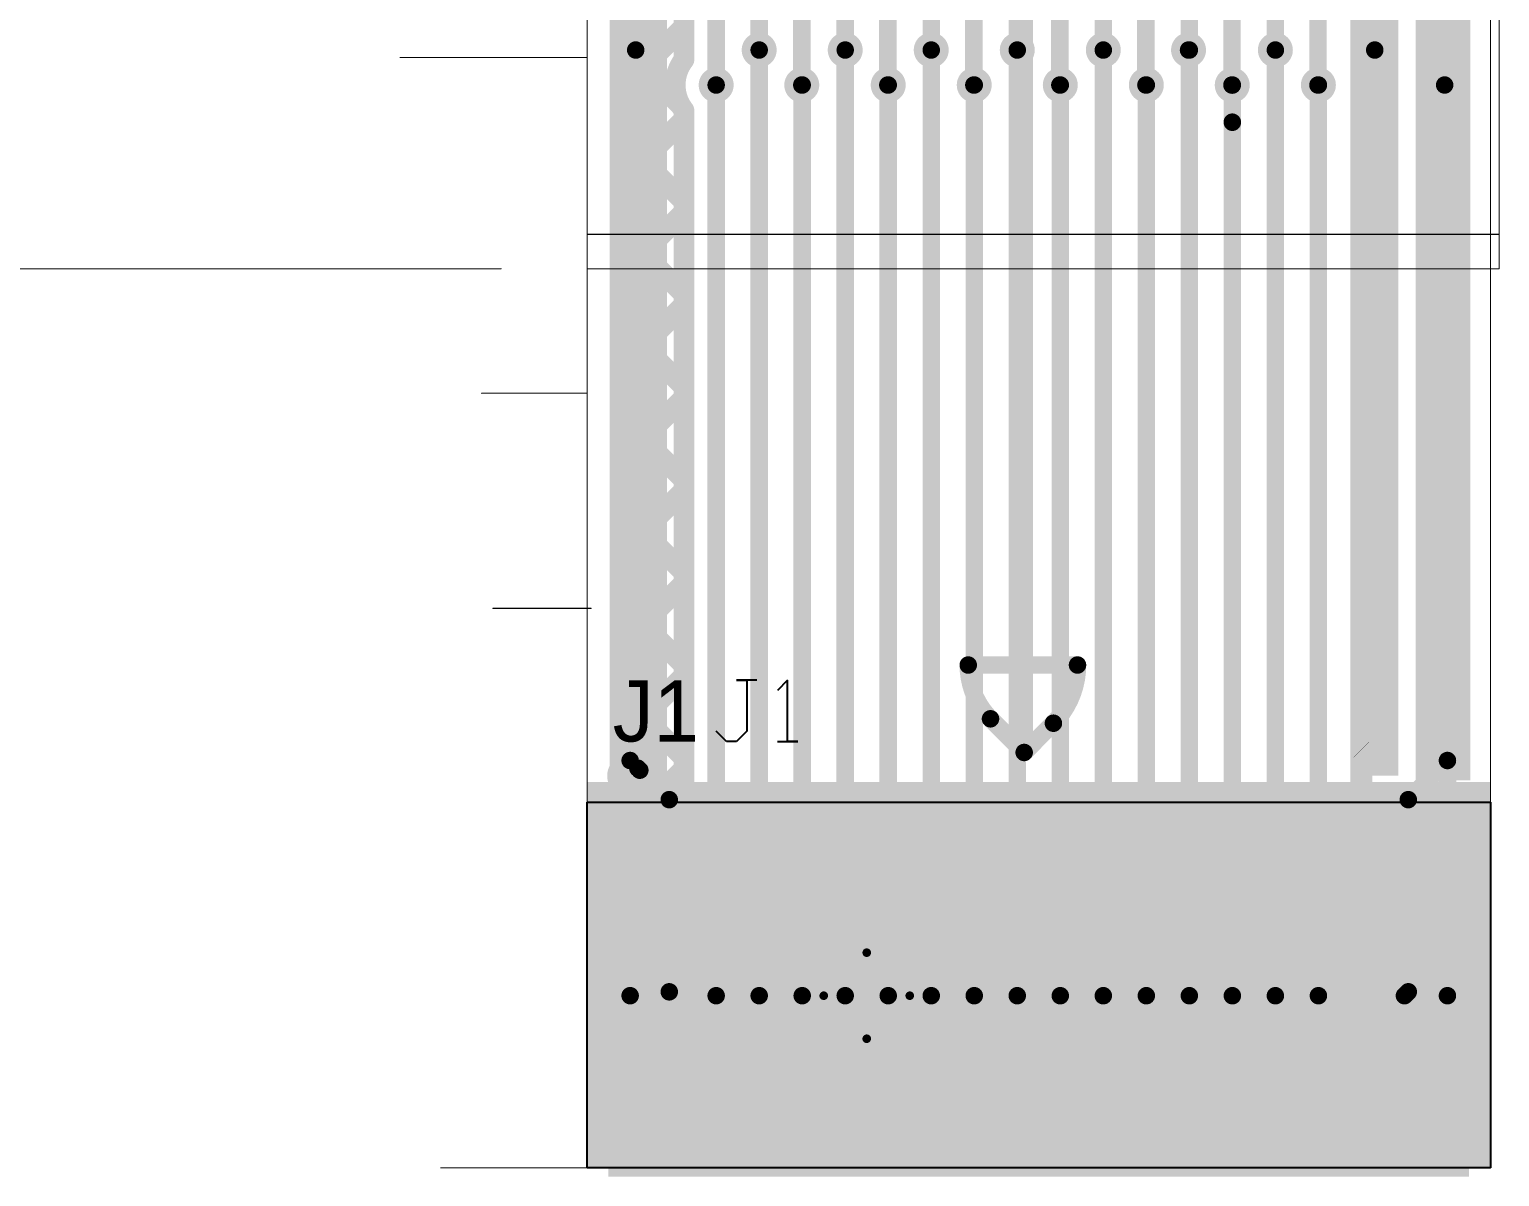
# Model space of a CAD drawing. Header units: millimetres. Extents: x 235 to 830, y 272 to 692.
# Drawn here: x 509.59 to 526.68, y 453.19 to 466.52 of the extents above; entities that cross this region are included whole.
import ezdxf

# ---------------------------------------------------------------- set-up
doc = ezdxf.new("R2010")
doc.units = ezdxf.units.MM
for name, color, linetype in [('BottomLayer', 5, 'Continuous'), ('BottomOverlay', 54, 'Continuous'), ('BottomPaste', 16, 'Continuous'), ('BottomSolder', 6, 'Continuous'), ('KeepOutLayer', 6, 'Continuous'), ('Mechanical1', 6, 'Continuous'), ('Mechanical15', 56, 'Continuous'), ('Mechanical2', 216, 'Continuous'), ('Mechanical4', 56, 'Continuous'), ('MultiLayer', 9, 'Continuous'), ('TopLayer', 1, 'Continuous'), ('TopOverlay', 2, 'Continuous'), ('TopPaste', 8, 'Continuous'), ('TopSolder', 216, 'Continuous'), ('ViaHoleLayer', 16, 'Continuous')]:
    doc.layers.add(name, color=color, linetype=linetype)

# ---------------------------------------------------------------- blocks, each defined once
blk = doc.blocks.new('FFC_PADS_MBD_10')
at = {"layer": 'BottomLayer'}
for points in [[(-4.850003, 1.99999854), (-5.150002399999999, 1.99999854), (-4.850003, -1.99999854), (-5.150002399999999, -1.99999854)], [(-4.350003999999999, 1.99999854), (-4.6500034, 1.99999854), (-4.350003999999999, -1.99999854), (-4.6500034, -1.99999854)], [(-3.84999992, 1.99999854), (-4.14999932, 1.99999854), (-3.84999992, -1.99999854), (-4.14999932, -1.99999854)], [(-3.35000092, 1.99999854), (-3.65000032, 1.99999854), (-3.35000092, -1.99999854), (-3.65000032, -1.99999854)], [(-2.85000192, 1.99999854), (-3.15000132, 1.99999854), (-2.85000192, -1.99999854), (-3.15000132, -1.99999854)], [(-2.35000292, 1.99999854), (-2.65000232, 1.99999854), (-2.35000292, -1.99999854), (-2.65000232, -1.99999854)], [(-1.85000138, 1.99999854), (-2.15000078, 1.99999854), (-1.85000138, -1.99999854), (-2.15000078, -1.99999854)], [(-1.35000238, 1.99999854), (-1.65000178, 1.99999854), (-1.35000238, -1.99999854), (-1.65000178, -1.99999854)], [(-0.85000338, 1.99999854), (-1.15000278, 1.99999854), (-0.85000338, -1.99999854), (-1.15000278, -1.99999854)], [(-0.35000438, 1.99999854), (-0.65000378, 1.99999854), (-0.35000438, -1.99999854), (-0.65000378, -1.99999854)], [(0.1499997, 1.99999854), (-0.1499997, 1.99999854), (0.1499997, -1.99999854), (-0.1499997, -1.99999854)], [(0.6499986999999999, 1.99999854), (0.3499993, 1.99999854), (0.6499986999999999, -1.99999854), (0.3499993, -1.99999854)], [(1.1499977, 1.99999854), (0.8499983, 1.99999854), (1.1499977, -1.99999854), (0.8499983, -1.99999854)], [(1.6499967, 1.99999854), (1.3499973, 1.99999854), (1.6499967, -1.99999854), (1.3499973, -1.99999854)], [(2.14999824, 1.99999854), (1.84999884, 1.99999854), (2.14999824, -1.99999854), (1.84999884, -1.99999854)], [(2.64999724, 1.99999854), (2.34999784, 1.99999854), (2.64999724, -1.99999854), (2.34999784, -1.99999854)], [(3.14999624, 1.99999854), (2.84999684, 1.99999854), (3.14999624, -1.99999854), (2.84999684, -1.99999854)], [(3.64999778, 1.99999854), (3.34999838, 1.99999854), (3.64999778, -1.99999854), (3.34999838, -1.99999854)], [(4.149996779999999, 1.99999854), (3.84999738, 1.99999854), (4.149996779999999, -1.99999854), (3.84999738, -1.99999854)], [(4.64999578, 1.99999854), (4.349996379999999, 1.99999854), (4.64999578, -1.99999854), (4.349996379999999, -1.99999854)]]:
    blk.add_solid(points, dxfattribs=at)
at = {"layer": 'BottomPaste'}
for points in [[(-4.850003, 1.99999854), (-5.150002399999999, 1.99999854), (-4.850003, -1.99999854), (-5.150002399999999, -1.99999854)], [(-4.350003999999999, 1.99999854), (-4.6500034, 1.99999854), (-4.350003999999999, -1.99999854), (-4.6500034, -1.99999854)], [(-3.84999992, 1.99999854), (-4.14999932, 1.99999854), (-3.84999992, -1.99999854), (-4.14999932, -1.99999854)], [(-3.35000092, 1.99999854), (-3.65000032, 1.99999854), (-3.35000092, -1.99999854), (-3.65000032, -1.99999854)], [(-2.85000192, 1.99999854), (-3.15000132, 1.99999854), (-2.85000192, -1.99999854), (-3.15000132, -1.99999854)], [(-2.35000292, 1.99999854), (-2.65000232, 1.99999854), (-2.35000292, -1.99999854), (-2.65000232, -1.99999854)], [(-1.85000138, 1.99999854), (-2.15000078, 1.99999854), (-1.85000138, -1.99999854), (-2.15000078, -1.99999854)], [(-1.35000238, 1.99999854), (-1.65000178, 1.99999854), (-1.35000238, -1.99999854), (-1.65000178, -1.99999854)], [(-0.85000338, 1.99999854), (-1.15000278, 1.99999854), (-0.85000338, -1.99999854), (-1.15000278, -1.99999854)], [(-0.35000438, 1.99999854), (-0.65000378, 1.99999854), (-0.35000438, -1.99999854), (-0.65000378, -1.99999854)], [(0.1499997, 1.99999854), (-0.1499997, 1.99999854), (0.1499997, -1.99999854), (-0.1499997, -1.99999854)], [(0.6499986999999999, 1.99999854), (0.3499993, 1.99999854), (0.6499986999999999, -1.99999854), (0.3499993, -1.99999854)], [(1.1499977, 1.99999854), (0.8499983, 1.99999854), (1.1499977, -1.99999854), (0.8499983, -1.99999854)], [(1.6499967, 1.99999854), (1.3499973, 1.99999854), (1.6499967, -1.99999854), (1.3499973, -1.99999854)], [(2.14999824, 1.99999854), (1.84999884, 1.99999854), (2.14999824, -1.99999854), (1.84999884, -1.99999854)], [(2.64999724, 1.99999854), (2.34999784, 1.99999854), (2.64999724, -1.99999854), (2.34999784, -1.99999854)], [(3.14999624, 1.99999854), (2.84999684, 1.99999854), (3.14999624, -1.99999854), (2.84999684, -1.99999854)], [(3.64999778, 1.99999854), (3.34999838, 1.99999854), (3.64999778, -1.99999854), (3.34999838, -1.99999854)], [(4.149996779999999, 1.99999854), (3.84999738, 1.99999854), (4.149996779999999, -1.99999854), (3.84999738, -1.99999854)], [(4.64999578, 1.99999854), (4.349996379999999, 1.99999854), (4.64999578, -1.99999854), (4.349996379999999, -1.99999854)]]:
    blk.add_solid(points, dxfattribs=at)
at = {"layer": 'BottomSolder'}
for points in [[(-4.748403, 2.10159854), (-5.251602399999999, 2.10159854), (-4.748403, -2.10159854), (-5.251602399999999, -2.10159854)], [(-4.248404, 2.10159854), (-4.7516034, 2.10159854), (-4.248404, -2.10159854), (-4.7516034, -2.10159854)], [(-3.74839992, 2.10159854), (-4.25159932, 2.10159854), (-3.74839992, -2.10159854), (-4.25159932, -2.10159854)], [(-3.24840092, 2.10159854), (-3.75160032, 2.10159854), (-3.24840092, -2.10159854), (-3.75160032, -2.10159854)], [(-2.74840192, 2.10159854), (-3.25160132, 2.10159854), (-2.74840192, -2.10159854), (-3.25160132, -2.10159854)], [(-2.24840292, 2.10159854), (-2.75160232, 2.10159854), (-2.24840292, -2.10159854), (-2.75160232, -2.10159854)], [(-1.74840138, 2.10159854), (-2.25160078, 2.10159854), (-1.74840138, -2.10159854), (-2.25160078, -2.10159854)], [(-1.24840238, 2.10159854), (-1.75160178, 2.10159854), (-1.24840238, -2.10159854), (-1.75160178, -2.10159854)], [(-0.74840338, 2.10159854), (-1.25160278, 2.10159854), (-0.74840338, -2.10159854), (-1.25160278, -2.10159854)], [(-0.24840438, 2.10159854), (-0.7516037799999999, 2.10159854), (-0.24840438, -2.10159854), (-0.7516037799999999, -2.10159854)], [(0.2515997, 2.10159854), (-0.2515997, 2.10159854), (0.2515997, -2.10159854), (-0.2515997, -2.10159854)], [(0.7515987, 2.10159854), (0.2483993, 2.10159854), (0.7515987, -2.10159854), (0.2483993, -2.10159854)], [(1.2515977, 2.10159854), (0.7483983, 2.10159854), (1.2515977, -2.10159854), (0.7483983, -2.10159854)], [(1.7515967, 2.10159854), (1.2483973, 2.10159854), (1.7515967, -2.10159854), (1.2483973, -2.10159854)], [(2.25159824, 2.10159854), (1.74839884, 2.10159854), (2.25159824, -2.10159854), (1.74839884, -2.10159854)], [(2.75159724, 2.10159854), (2.24839784, 2.10159854), (2.75159724, -2.10159854), (2.24839784, -2.10159854)], [(3.25159624, 2.10159854), (2.74839684, 2.10159854), (3.25159624, -2.10159854), (2.74839684, -2.10159854)], [(3.75159778, 2.10159854), (3.24839838, 2.10159854), (3.75159778, -2.10159854), (3.24839838, -2.10159854)], [(4.25159678, 2.10159854), (3.74839738, 2.10159854), (4.25159678, -2.10159854), (3.74839738, -2.10159854)], [(4.75159578, 2.10159854), (4.24839638, 2.10159854), (4.75159578, -2.10159854), (4.24839638, -2.10159854)]]:
    blk.add_solid(points, dxfattribs=at)
at = {"layer": 'Mechanical15', "const_width": 0.0999998}
for points in [[(1.74999904, 0.499999), (1.74999904, -0.499999)], [(2.24999804, 0), (1.25000004, 0)]]:
    blk.add_lwpolyline(points, dxfattribs=at)
at = {"layer": 'Mechanical15', "const_width": 0.0499999}
for points in [[(1.72500036, 0.499999, 1), (1.77499772, 0.499999, 1)], [(1.22500136, 0, 1), (1.27499872, 0, 1)], [(2.22499936, 0, 1), (2.27499672, 0, 1)], [(1.72500036, -0.499999, 1), (1.77499772, -0.499999, 1)]]:
    blk.add_lwpolyline(points, format="xyb", close=True, dxfattribs=at)
at = {"layer": 'TopLayer'}
for points in [[(-4.850003, 1.99999854), (-5.150002399999999, 1.99999854), (-4.850003, -1.99999854), (-5.150002399999999, -1.99999854)], [(-4.350003999999999, 1.99999854), (-4.6500034, 1.99999854), (-4.350003999999999, -1.99999854), (-4.6500034, -1.99999854)], [(-3.84999992, 1.99999854), (-4.14999932, 1.99999854), (-3.84999992, -1.99999854), (-4.14999932, -1.99999854)], [(-3.35000092, 1.99999854), (-3.65000032, 1.99999854), (-3.35000092, -1.99999854), (-3.65000032, -1.99999854)], [(-2.85000192, 1.99999854), (-3.15000132, 1.99999854), (-2.85000192, -1.99999854), (-3.15000132, -1.99999854)], [(-2.35000292, 1.99999854), (-2.65000232, 1.99999854), (-2.35000292, -1.99999854), (-2.65000232, -1.99999854)], [(-1.85000138, 1.99999854), (-2.15000078, 1.99999854), (-1.85000138, -1.99999854), (-2.15000078, -1.99999854)], [(-1.35000238, 1.99999854), (-1.65000178, 1.99999854), (-1.35000238, -1.99999854), (-1.65000178, -1.99999854)], [(-0.85000338, 1.99999854), (-1.15000278, 1.99999854), (-0.85000338, -1.99999854), (-1.15000278, -1.99999854)], [(-0.35000438, 1.99999854), (-0.65000378, 1.99999854), (-0.35000438, -1.99999854), (-0.65000378, -1.99999854)], [(0.1499997, 1.99999854), (-0.1499997, 1.99999854), (0.1499997, -1.99999854), (-0.1499997, -1.99999854)], [(0.6499986999999999, 1.99999854), (0.3499993, 1.99999854), (0.6499986999999999, -1.99999854), (0.3499993, -1.99999854)], [(1.1499977, 1.99999854), (0.8499983, 1.99999854), (1.1499977, -1.99999854), (0.8499983, -1.99999854)], [(1.6499967, 1.99999854), (1.3499973, 1.99999854), (1.6499967, -1.99999854), (1.3499973, -1.99999854)], [(2.14999824, 1.99999854), (1.84999884, 1.99999854), (2.14999824, -1.99999854), (1.84999884, -1.99999854)], [(2.64999724, 1.99999854), (2.34999784, 1.99999854), (2.64999724, -1.99999854), (2.34999784, -1.99999854)], [(3.14999624, 1.99999854), (2.84999684, 1.99999854), (3.14999624, -1.99999854), (2.84999684, -1.99999854)], [(3.64999778, 1.99999854), (3.34999838, 1.99999854), (3.64999778, -1.99999854), (3.34999838, -1.99999854)], [(4.149996779999999, 1.99999854), (3.84999738, 1.99999854), (4.149996779999999, -1.99999854), (3.84999738, -1.99999854)], [(4.64999578, 1.99999854), (4.349996379999999, 1.99999854), (4.64999578, -1.99999854), (4.349996379999999, -1.99999854)]]:
    blk.add_solid(points, dxfattribs=at)
at = {"layer": 'TopOverlay'}
for points, const_width in [([(4.63749898, -2.43249958, 1), (4.38749694, -2.43249958, 1)], 0.2499995), ([(4.3249977, -2.43249958, 1), (4.44999618, -2.43249958, 1)], 0.12499848), ([(4.57499974, -2.43249958, 1), (4.699998219999999, -2.43249958, 1)], 0.12499848)]:
    blk.add_lwpolyline(points, format="xyb", close=True, dxfattribs=dict(at, const_width=const_width))
at = {"layer": 'TopPaste'}
for points in [[(-4.850003, 1.99999854), (-5.150002399999999, 1.99999854), (-4.850003, -1.99999854), (-5.150002399999999, -1.99999854)], [(-4.350003999999999, 1.99999854), (-4.6500034, 1.99999854), (-4.350003999999999, -1.99999854), (-4.6500034, -1.99999854)], [(-3.84999992, 1.99999854), (-4.14999932, 1.99999854), (-3.84999992, -1.99999854), (-4.14999932, -1.99999854)], [(-3.35000092, 1.99999854), (-3.65000032, 1.99999854), (-3.35000092, -1.99999854), (-3.65000032, -1.99999854)], [(-2.85000192, 1.99999854), (-3.15000132, 1.99999854), (-2.85000192, -1.99999854), (-3.15000132, -1.99999854)], [(-2.35000292, 1.99999854), (-2.65000232, 1.99999854), (-2.35000292, -1.99999854), (-2.65000232, -1.99999854)], [(-1.85000138, 1.99999854), (-2.15000078, 1.99999854), (-1.85000138, -1.99999854), (-2.15000078, -1.99999854)], [(-1.35000238, 1.99999854), (-1.65000178, 1.99999854), (-1.35000238, -1.99999854), (-1.65000178, -1.99999854)], [(-0.85000338, 1.99999854), (-1.15000278, 1.99999854), (-0.85000338, -1.99999854), (-1.15000278, -1.99999854)], [(-0.35000438, 1.99999854), (-0.65000378, 1.99999854), (-0.35000438, -1.99999854), (-0.65000378, -1.99999854)], [(0.1499997, 1.99999854), (-0.1499997, 1.99999854), (0.1499997, -1.99999854), (-0.1499997, -1.99999854)], [(0.6499986999999999, 1.99999854), (0.3499993, 1.99999854), (0.6499986999999999, -1.99999854), (0.3499993, -1.99999854)], [(1.1499977, 1.99999854), (0.8499983, 1.99999854), (1.1499977, -1.99999854), (0.8499983, -1.99999854)], [(1.6499967, 1.99999854), (1.3499973, 1.99999854), (1.6499967, -1.99999854), (1.3499973, -1.99999854)], [(2.14999824, 1.99999854), (1.84999884, 1.99999854), (2.14999824, -1.99999854), (1.84999884, -1.99999854)], [(2.64999724, 1.99999854), (2.34999784, 1.99999854), (2.64999724, -1.99999854), (2.34999784, -1.99999854)], [(3.14999624, 1.99999854), (2.84999684, 1.99999854), (3.14999624, -1.99999854), (2.84999684, -1.99999854)], [(3.64999778, 1.99999854), (3.34999838, 1.99999854), (3.64999778, -1.99999854), (3.34999838, -1.99999854)], [(4.149996779999999, 1.99999854), (3.84999738, 1.99999854), (4.149996779999999, -1.99999854), (3.84999738, -1.99999854)], [(4.64999578, 1.99999854), (4.349996379999999, 1.99999854), (4.64999578, -1.99999854), (4.349996379999999, -1.99999854)]]:
    blk.add_solid(points, dxfattribs=at)
at = {"layer": 'TopSolder'}
for points in [[(-4.748403, 2.10159854), (-5.251602399999999, 2.10159854), (-4.748403, -2.10159854), (-5.251602399999999, -2.10159854)], [(-4.248404, 2.10159854), (-4.7516034, 2.10159854), (-4.248404, -2.10159854), (-4.7516034, -2.10159854)], [(-3.74839992, 2.10159854), (-4.25159932, 2.10159854), (-3.74839992, -2.10159854), (-4.25159932, -2.10159854)], [(-3.24840092, 2.10159854), (-3.75160032, 2.10159854), (-3.24840092, -2.10159854), (-3.75160032, -2.10159854)], [(-2.74840192, 2.10159854), (-3.25160132, 2.10159854), (-2.74840192, -2.10159854), (-3.25160132, -2.10159854)], [(-2.24840292, 2.10159854), (-2.75160232, 2.10159854), (-2.24840292, -2.10159854), (-2.75160232, -2.10159854)], [(-1.74840138, 2.10159854), (-2.25160078, 2.10159854), (-1.74840138, -2.10159854), (-2.25160078, -2.10159854)], [(-1.24840238, 2.10159854), (-1.75160178, 2.10159854), (-1.24840238, -2.10159854), (-1.75160178, -2.10159854)], [(-0.74840338, 2.10159854), (-1.25160278, 2.10159854), (-0.74840338, -2.10159854), (-1.25160278, -2.10159854)], [(-0.24840438, 2.10159854), (-0.7516037799999999, 2.10159854), (-0.24840438, -2.10159854), (-0.7516037799999999, -2.10159854)], [(0.2515997, 2.10159854), (-0.2515997, 2.10159854), (0.2515997, -2.10159854), (-0.2515997, -2.10159854)], [(0.7515987, 2.10159854), (0.2483993, 2.10159854), (0.7515987, -2.10159854), (0.2483993, -2.10159854)], [(1.2515977, 2.10159854), (0.7483983, 2.10159854), (1.2515977, -2.10159854), (0.7483983, -2.10159854)], [(1.7515967, 2.10159854), (1.2483973, 2.10159854), (1.7515967, -2.10159854), (1.2483973, -2.10159854)], [(2.25159824, 2.10159854), (1.74839884, 2.10159854), (2.25159824, -2.10159854), (1.74839884, -2.10159854)], [(2.75159724, 2.10159854), (2.24839784, 2.10159854), (2.75159724, -2.10159854), (2.24839784, -2.10159854)], [(3.25159624, 2.10159854), (2.74839684, 2.10159854), (3.25159624, -2.10159854), (2.74839684, -2.10159854)], [(3.75159778, 2.10159854), (3.24839838, 2.10159854), (3.75159778, -2.10159854), (3.24839838, -2.10159854)], [(4.25159678, 2.10159854), (3.74839738, 2.10159854), (4.25159678, -2.10159854), (3.74839738, -2.10159854)], [(4.75159578, 2.10159854), (4.24839638, 2.10159854), (4.75159578, -2.10159854), (4.24839638, -2.10159854)]]:
    blk.add_solid(points, dxfattribs=at)

msp = doc.modelspace()

# ---------------------------------------------------------------- linework, layer by layer
at = {"layer": 'BottomLayer'}
for p, q in [((516.07411644, 453.29323616), (516.07411644, 457.5432302)), ((516.07411644, 457.5432302), (526.57411576, 457.5432302)), ((526.57411576, 457.5432302), (526.57411576, 453.29323616)), ((526.57411576, 453.29323616), (516.07411644, 453.29323616))]:
    msp.add_line(p, q, dxfattribs=at)
for points, const_width in [([(516.66411526, 457.93583546), (516.66411526, 469.7098301999999)], 0.635), ([(518.0741200599999, 455.2932372399999), (518.0741200599999, 466.2808302)], 0.2032), ([(519.0741205999999, 455.2932372399999), (519.0741205999999, 466.2808302)], 0.2032), ([(520.07412114, 455.2932372399999), (520.07412114, 466.2808302)], 0.2032), ([(521.07412168, 455.2932372399999), (521.07412168, 466.2808302)], 0.2032), ([(522.07411968, 455.2932372399999), (522.07411968, 466.2808302)], 0.2032), ([(523.07411768, 455.2932372399999), (523.07411768, 466.2808302)], 0.2032), ([(524.07411822, 455.2932372399999), (524.07411822, 466.2808302)], 0.2032), ([(517.57412106, 455.2932372399999), (517.57412106, 465.8744301999999)], 0.2032), ([(518.5741216, 455.2932372399999), (518.5741216, 465.8744301999999)], 0.2032), ([(519.5741195999999, 455.2932372399999), (519.5741195999999, 465.8744301999999)], 0.2032), ([(520.57412014, 455.2932372399999), (520.57412014, 465.8744301999999)], 0.2032), ([(521.57412068, 455.2932372399999), (521.57412068, 465.8744301999999)], 0.2032), ([(522.57411868, 455.2932372399999), (522.57411868, 465.8744301999999)], 0.2032), ([(523.57291526, 465.4426301999999), (523.57291526, 465.87322624)], 0.2032), ([(524.57411722, 455.2932372399999), (524.57411722, 465.8744301999999)], 0.2032), ([(523.57291526, 465.4426301999999), (523.5741192200001, 465.44142624)], 0.2032), ([(523.5741192200001, 455.2932372399999), (523.5741192200001, 465.44142624)], 0.2032), ([(525.07151526, 458.1528302), (525.07411622, 458.15022924)], 0.254), ([(525.07411622, 455.2932372399999), (525.07411622, 458.15022924)], 0.254), ([(516.5741205200001, 455.2932372399999), (516.5741205200001, 458.0258302)], 0.2032), ([(516.66411526, 457.93583546), (517.0289202199999, 457.5710305)], 0.2032), ([(525.6193196, 457.5710305), (526.0741192999999, 458.0258302)], 0.2032), ([(526.0741192999999, 455.2932372399999), (526.0741192999999, 458.0258302)], 0.2032), ([(517.0289202199999, 455.33843654), (517.0289202199999, 457.5710305)], 0.2032), ([(525.6193196, 455.33843654), (525.6193196, 457.5710305)], 0.2032), ([(525.5741203, 455.2932372399999), (525.6193196, 455.33843654)], 0.2032)]:
    msp.add_lwpolyline(points, dxfattribs=dict(at, const_width=const_width))
for points, const_width in [([(516.53711526, 466.2808302, 1), (516.74031526, 466.2808302, 1)], 0.2032), ([(517.97252006, 466.2808302, 1), (518.17572006, 466.2808302, 1)], 0.2032), ([(518.02332006, 466.2808302, 1), (518.1249200599999, 466.2808302, 1)], 0.1016), ([(518.9725206, 466.2808302, 1), (519.1757206, 466.2808302, 1)], 0.2032), ([(519.0233206, 466.2808302, 1), (519.1249206, 466.2808302, 1)], 0.1016), ([(519.97252114, 466.2808302, 1), (520.17572114, 466.2808302, 1)], 0.2032), ([(520.02332114, 466.2808302, 1), (520.12492114, 466.2808302, 1)], 0.1016), ([(520.97252168, 466.2808302, 1), (521.1757216799999, 466.2808302, 1)], 0.2032), ([(521.02332168, 466.2808302, 1), (521.1249216799999, 466.2808302, 1)], 0.1016), ([(521.9725196799999, 466.2808302, 1), (522.17571968, 466.2808302, 1)], 0.2032), ([(522.02331968, 466.2808302, 1), (522.12491968, 466.2808302, 1)], 0.1016), ([(522.96331526, 466.2808302, 1), (523.16651526, 466.2808302, 1)], 0.2032), ([(523.02331768, 466.2808302, 1), (523.12491768, 466.2808302, 1)], 0.1016), ([(523.97251822, 466.2808302, 1), (524.1757182199999, 466.2808302, 1)], 0.2032), ([(524.02331822, 466.2808302, 1), (524.1249182199999, 466.2808302, 1)], 0.1016), ([(525.12731906, 466.2808302, 1), (525.33051906, 466.2808302, 1)], 0.2032), ([(517.47252106, 465.8744301999999, 1), (517.6757210599999, 465.8744301999999, 1)], 0.2032), ([(518.46751526, 465.8744301999999, 1), (518.67071526, 465.8744301999999, 1)], 0.2032), ([(519.4725195999999, 465.8744301999999, 1), (519.6757196, 465.8744301999999, 1)], 0.2032), ([(520.4725201399999, 465.8744301999999, 1), (520.67572014, 465.8744301999999, 1)], 0.2032), ([(521.47252068, 465.8744301999999, 1), (521.6757206799999, 465.8744301999999, 1)], 0.2032), ([(522.47251868, 465.8744301999999, 1), (522.6757186799999, 465.8744301999999, 1)], 0.2032), ([(523.47131526, 465.87322624, 1), (523.6745152599999, 465.87322624, 1)], 0.2032), ([(524.4725172199999, 465.8744301999999, 1), (524.67571722, 465.8744301999999, 1)], 0.2032), ([(525.94011906, 465.8744301999999, 1), (526.14331906, 465.8744301999999, 1)], 0.2032), ([(517.52332106, 465.8744301999999, 1), (517.62492106, 465.8744301999999, 1)], 0.1016), ([(518.5233216, 465.8744301999999, 1), (518.6249216, 465.8744301999999, 1)], 0.1016), ([(519.5233195999999, 465.8744301999999, 1), (519.6249196, 465.8744301999999, 1)], 0.1016), ([(520.5233201399999, 465.8744301999999, 1), (520.62492014, 465.8744301999999, 1)], 0.1016), ([(521.52332068, 465.8744301999999, 1), (521.62492068, 465.8744301999999, 1)], 0.1016), ([(522.52331868, 465.8744301999999, 1), (522.62491868, 465.8744301999999, 1)], 0.1016), ([(523.52211526, 465.87322624, 1), (523.62371526, 465.87322624, 1)], 0.1016), ([(524.52331722, 465.8744301999999, 1), (524.6249172199999, 465.8744301999999, 1)], 0.1016), ([(523.52211526, 465.4426301999999, 1), (523.62371526, 465.4426301999999, 1)], 0.1016), ([(523.52211526, 465.4426301999999, 1), (523.62371526, 465.4426301999999, 1)], 0.1016), ([(523.52331922, 465.44142624, 1), (523.6249192199999, 465.44142624, 1)], 0.1016), ([(523.52331922, 465.44142624, 1), (523.6249192199999, 465.44142624, 1)], 0.1016), ([(516.50536526, 457.93583546, 1), (516.82286526, 457.93583546, 1)], 0.3175), ([(525.00801526, 458.1528302, 1), (525.1350152599999, 458.1528302, 1)], 0.127), ([(525.01061622, 458.15022924, 1), (525.1376162199999, 458.15022924, 1)], 0.127), ([(525.01061622, 458.15022924, 1), (525.1376162199999, 458.15022924, 1)], 0.127), ([(516.52332052, 458.0258302, 1), (516.6249205199999, 458.0258302, 1)], 0.1016), ([(516.61331526, 457.93583546, 1), (516.7149152599999, 457.93583546, 1)], 0.1016), ([(526.0233193, 458.0258302, 1), (526.1249193, 458.0258302, 1)], 0.1016), ([(526.0233193, 458.0258302, 1), (526.1249193, 458.0258302, 1)], 0.1016), ([(516.9781202199999, 457.5710305, 1), (517.07972022, 457.5710305, 1)], 0.1016), ([(516.9781202199999, 457.5710305, 1), (517.07972022, 457.5710305, 1)], 0.1016), ([(525.5685196, 457.5710305, 1), (525.6701196, 457.5710305, 1)], 0.1016), ([(525.5685196, 457.5710305, 1), (525.6701196, 457.5710305, 1)], 0.1016), ([(516.9781202199999, 455.33843654, 1), (517.07972022, 455.33843654, 1)], 0.1016), ([(525.5685196, 455.33843654, 1), (525.6701196, 455.33843654, 1)], 0.1016), ([(525.5685196, 455.33843654, 1), (525.6701196, 455.33843654, 1)], 0.1016), ([(516.52332052, 455.2932372399999, 1), (516.6249205199999, 455.2932372399999, 1)], 0.1016), ([(517.52332106, 455.2932372399999, 1), (517.62492106, 455.2932372399999, 1)], 0.1016), ([(518.02332006, 455.2932372399999, 1), (518.1249200599999, 455.2932372399999, 1)], 0.1016), ([(518.5233216, 455.2932372399999, 1), (518.6249216, 455.2932372399999, 1)], 0.1016), ([(519.0233206, 455.2932372399999, 1), (519.1249206, 455.2932372399999, 1)], 0.1016), ([(519.5233195999999, 455.2932372399999, 1), (519.6249196, 455.2932372399999, 1)], 0.1016), ([(520.02332114, 455.2932372399999, 1), (520.12492114, 455.2932372399999, 1)], 0.1016), ([(520.5233201399999, 455.2932372399999, 1), (520.62492014, 455.2932372399999, 1)], 0.1016), ([(521.02332168, 455.2932372399999, 1), (521.1249216799999, 455.2932372399999, 1)], 0.1016), ([(521.52332068, 455.2932372399999, 1), (521.62492068, 455.2932372399999, 1)], 0.1016), ([(522.02331968, 455.2932372399999, 1), (522.12491968, 455.2932372399999, 1)], 0.1016), ([(522.52331868, 455.2932372399999, 1), (522.62491868, 455.2932372399999, 1)], 0.1016), ([(523.02331768, 455.2932372399999, 1), (523.12491768, 455.2932372399999, 1)], 0.1016), ([(523.52331922, 455.2932372399999, 1), (523.6249192199999, 455.2932372399999, 1)], 0.1016), ([(524.02331822, 455.2932372399999, 1), (524.1249182199999, 455.2932372399999, 1)], 0.1016), ([(524.52331722, 455.2932372399999, 1), (524.6249172199999, 455.2932372399999, 1)], 0.1016), ([(525.01061622, 455.2932372399999, 1), (525.1376162199999, 455.2932372399999, 1)], 0.127), ([(525.5233203, 455.2932372399999, 1), (525.6249203, 455.2932372399999, 1)], 0.1016), ([(526.0233193, 455.2932372399999, 1), (526.1249193, 455.2932372399999, 1)], 0.1016)]:
    msp.add_lwpolyline(points, format="xyb", close=True, dxfattribs=dict(at, const_width=const_width))
for points in [[(525.7065152600001, 457.7972302), (526.3415152599999, 457.7972302), (525.7065152600001, 469.9638302), (526.3415152599999, 469.9638302)], [(524.94451526, 457.8480302), (525.5033152599999, 457.8480302), (524.94451526, 469.73998), (525.5033152599999, 469.73998)]]:
    msp.add_solid(points, dxfattribs=at)
at = {"layer": 'BottomOverlay'}
for p, q in [((518.04809776, 458.9576038), (517.81110814, 458.9576038)), ((517.81110814, 458.9576038), (517.92960422, 458.9576038)), ((517.92960422, 458.9576038), (517.92960422, 458.36513102)), ((518.4035834599999, 458.9576038), (518.2850873799999, 458.8391102599999)), ((518.4035834599999, 458.24663494), (518.4035834599999, 458.9576038)), ((517.6926146, 458.24663494), (517.57411852, 458.36513102)), ((517.92960422, 458.36513102), (517.81110814, 458.24663494)), ((517.81110814, 458.24663494), (517.6926146, 458.24663494)), ((518.2850873799999, 458.24663494), (518.522077, 458.24663494)), ((518.522077, 458.24663494), (518.4035834599999, 458.24663494))]:
    msp.add_line(p, q, dxfattribs=at)
for points, const_width in [([(516.66321864, 457.8480302, 1), (516.4600186399999, 457.8480302, 1)], 0.3048), ([(516.38381864, 457.8480302, 1), (516.53621864, 457.8480302, 1)], 0.1524), ([(516.58701864, 457.8480302, 1), (516.7394186399999, 457.8480302, 1)], 0.1524)]:
    msp.add_lwpolyline(points, format="xyb", close=True, dxfattribs=dict(at, const_width=const_width))
at = {"layer": 'KeepOutLayer', "const_width": 0.0127}
for points in [[(516.07411644, 453.29323616), (516.07411644, 469.73998)], [(526.57411576, 453.29323616), (526.57411576, 469.73998)], [(516.07411644, 453.29323616), (526.57411576, 453.29323616)]]:
    msp.add_lwpolyline(points, dxfattribs=at)
at = {"layer": 'KeepOutLayer', "const_width": 0.00635}
for points in [[(516.07094144, 453.29323616, 1), (516.07729144, 453.29323616, 1)], [(516.07094144, 453.29323616, 1), (516.07729144, 453.29323616, 1)], [(526.57094076, 453.29323616, 1), (526.57729076, 453.29323616, 1)], [(526.57094076, 453.29323616, 1), (526.57729076, 453.29323616, 1)]]:
    msp.add_lwpolyline(points, format="xyb", close=True, dxfattribs=at)
at = {"layer": 'Mechanical1', "const_width": 0.0127}
for points in [[(516.07411644, 463.7399793), (516.07411644, 469.73998)], [(526.67411556, 463.7399793), (526.67411556, 469.73998)], [(513.90052414, 466.1937234399999), (516.07411644, 466.1937234399999)], [(516.07411644, 464.1399785), (526.67411556, 464.1399785)], [(489.75640936, 463.7399793), (515.0741159, 463.7399793)], [(516.07411644, 463.7399793), (526.67411556, 463.7399793)], [(514.84746916, 462.29372362), (516.07411644, 462.29372362)], [(514.97812422, 459.79372354), (516.12112422, 459.79372354)], [(514.37231644, 453.29323616), (516.07411644, 453.29323616)]]:
    msp.add_lwpolyline(points, dxfattribs=at)
at = {"layer": 'Mechanical1', "const_width": 0.00635}
for points in [[(513.89734914, 466.1937234399999, 1), (513.90369914, 466.1937234399999, 1)], [(516.07094144, 466.1937234399999, 1), (516.07729144, 466.1937234399999, 1)], [(516.07094144, 464.1399785, 1), (516.07729144, 464.1399785, 1)], [(526.67094056, 464.1399785, 1), (526.67729056, 464.1399785, 1)], [(515.0709409, 463.7399793, 1), (515.0772909, 463.7399793, 1)], [(516.07094144, 463.7399793, 1), (516.07729144, 463.7399793, 1)], [(516.07094144, 463.7399793, 1), (516.07729144, 463.7399793, 1)], [(526.67094056, 463.7399793, 1), (526.67729056, 463.7399793, 1)], [(526.67094056, 463.7399793, 1), (526.67729056, 463.7399793, 1)], [(514.84429416, 462.29372362, 1), (514.85064416, 462.29372362, 1)], [(516.07094144, 462.29372362, 1), (516.07729144, 462.29372362, 1)], [(514.97494922, 459.79372354, 1), (514.98129922, 459.79372354, 1)], [(516.11794922, 459.79372354, 1), (516.12429922, 459.79372354, 1)], [(514.3691414399999, 453.29323616, 1), (514.37549144, 453.29323616, 1)], [(516.07094144, 453.29323616, 1), (516.07729144, 453.29323616, 1)]]:
    msp.add_lwpolyline(points, format="xyb", close=True, dxfattribs=at)
at = {"layer": 'Mechanical2', "const_width": 0.2032}
for points in [[(521.1541164399999, 458.11923616), (521.1541164399999, 480.47123616)], [(520.5041202799999, 459.13523616), (521.77412028, 459.13523616)], [(520.76292342, 458.51042918), (521.1541164399999, 458.11923616)], [(521.1541164399999, 458.11923616), (521.49410814, 458.45922786)]]:
    msp.add_lwpolyline(points, dxfattribs=at)
at = {"layer": 'Mechanical2', "const_width": 0.1016}
for points in [[(520.45332028, 459.13523616, 1), (520.5549202799999, 459.13523616, 1)], [(520.45332028, 459.13523616, 1), (520.5549202799999, 459.13523616, 1)], [(521.7233202799999, 459.13523616, 1), (521.82492028, 459.13523616, 1)], [(521.7233202799999, 459.13523616, 1), (521.82492028, 459.13523616, 1)], [(520.71212342, 458.51042918, 1), (520.81372342, 458.51042918, 1)], [(520.71212342, 458.51042918, 1), (520.81372342, 458.51042918, 1)], [(521.44330814, 458.45922786, 1), (521.54490814, 458.45922786, 1)], [(521.44330814, 458.45922786, 1), (521.54490814, 458.45922786, 1)], [(521.10331644, 458.11923616, 1), (521.2049164399999, 458.11923616, 1)], [(521.10331644, 458.11923616, 1), (521.2049164399999, 458.11923616, 1)], [(521.10331644, 458.11923616, 1), (521.2049164399999, 458.11923616, 1)]]:
    msp.add_lwpolyline(points, format="xyb", close=True, dxfattribs=at)
at = {"layer": 'Mechanical2', "const_width": 0.2032}
for points in [[(520.76292342, 458.51042918, -0.198912367379658), (520.5041202799999, 459.13523616)], [(521.77412028, 459.13523616, -0.198912367379658), (521.49410814, 458.45922786)]]:
    msp.add_lwpolyline(points, format="xyb", dxfattribs=at)
at = {"layer": 'Mechanical2'}
msp.add_solid([(516.07411644, 453.29323616), (526.57411576, 453.29323616), (516.07411644, 457.776834), (526.57411576, 457.776834)], dxfattribs=at)
at = {"layer": 'Mechanical4', "const_width": 0.0127}
for points in [[(516.07411644, 453.29323616), (516.07411644, 469.73998)], [(526.57411576, 453.29323616), (526.57411576, 469.73998)], [(516.07411644, 453.29323616), (526.57411576, 453.29323616)]]:
    msp.add_lwpolyline(points, dxfattribs=at)
at = {"layer": 'Mechanical4', "const_width": 0.00635}
for points in [[(516.07094144, 453.29323616, 1), (516.07729144, 453.29323616, 1)], [(516.07094144, 453.29323616, 1), (516.07729144, 453.29323616, 1)], [(526.57094076, 453.29323616, 1), (526.57729076, 453.29323616, 1)], [(526.57094076, 453.29323616, 1), (526.57729076, 453.29323616, 1)]]:
    msp.add_lwpolyline(points, format="xyb", close=True, dxfattribs=at)
at = {"layer": 'MultiLayer', "const_width": 0.2032}
for points in [[(516.53711526, 466.2808302, 1), (516.74031526, 466.2808302, 1)], [(517.97252006, 466.2808302, 1), (518.17572006, 466.2808302, 1)], [(518.9725206, 466.2808302, 1), (519.1757206, 466.2808302, 1)], [(519.97252114, 466.2808302, 1), (520.17572114, 466.2808302, 1)], [(520.97252168, 466.2808302, 1), (521.1757216799999, 466.2808302, 1)], [(521.9725196799999, 466.2808302, 1), (522.17571968, 466.2808302, 1)], [(522.96331526, 466.2808302, 1), (523.16651526, 466.2808302, 1)], [(523.97251822, 466.2808302, 1), (524.1757182199999, 466.2808302, 1)], [(525.12731906, 466.2808302, 1), (525.33051906, 466.2808302, 1)], [(517.47252106, 465.8744301999999, 1), (517.6757210599999, 465.8744301999999, 1)], [(518.46751526, 465.8744301999999, 1), (518.67071526, 465.8744301999999, 1)], [(519.4725195999999, 465.8744301999999, 1), (519.6757196, 465.8744301999999, 1)], [(520.4725201399999, 465.8744301999999, 1), (520.67572014, 465.8744301999999, 1)], [(521.47252068, 465.8744301999999, 1), (521.6757206799999, 465.8744301999999, 1)], [(522.47251868, 465.8744301999999, 1), (522.6757186799999, 465.8744301999999, 1)], [(523.47131526, 465.87322624, 1), (523.6745152599999, 465.87322624, 1)], [(524.4725172199999, 465.8744301999999, 1), (524.67571722, 465.8744301999999, 1)], [(525.94011906, 465.8744301999999, 1), (526.14331906, 465.8744301999999, 1)]]:
    msp.add_lwpolyline(points, format="xyb", close=True, dxfattribs=at)
at = {"layer": 'TopLayer'}
for p, q in [((516.07411644, 453.29323616), (516.07411644, 457.5432302)), ((516.07411644, 457.5432302), (526.57411576, 457.5432302)), ((526.57411576, 457.5432302), (526.57411576, 453.29323616)), ((526.57411576, 453.29323616), (516.07411644, 453.29323616))]:
    msp.add_line(p, q, dxfattribs=at)
for points, const_width in [([(516.68661966, 457.91333106), (516.68661966, 469.7098301999999)], 0.635), ([(516.45511644, 457.5432302), (516.45511644, 469.73998)], 0.2413), ([(517.1994710600001, 466.16845552), (517.1994710600001, 469.75848644)], 0.2413), ([(517.57412106, 465.8744301999999), (517.57412106, 469.7816359999999)], 0.2032), ([(518.0741200599999, 466.2808302), (518.0741200599999, 469.7816359999999)], 0.2032), ([(518.56911526, 465.8744301999999), (518.56911526, 469.7816359999999)], 0.2032), ([(519.0741205999999, 466.2808302), (519.0741205999999, 469.7816359999999)], 0.2032), ([(519.5691158, 465.8744301999999), (519.5691158, 469.7816359999999)], 0.2032), ([(520.07412114, 466.2808302), (520.07412114, 469.7816359999999)], 0.2032), ([(520.56911634, 465.8744301999999), (520.56911634, 469.7816359999999)], 0.2032), ([(521.07412168, 466.2808302), (521.07412168, 469.7816359999999)], 0.2032), ([(521.56911688, 465.8744301999999), (521.56911688, 469.7816359999999)], 0.2032), ([(522.07411968, 466.2808302), (522.07411968, 469.7816359999999)], 0.2032), ([(522.5691148799999, 465.8744301999999), (522.5691148799999, 469.7816359999999)], 0.2032), ([(523.07411768, 455.2932372399999), (523.07411768, 469.7816359999999)], 0.2032), ([(523.56911288, 465.8744301999999), (523.56911288, 469.7816359999999)], 0.2032), ([(524.07411822, 466.2808302), (524.07411822, 469.7816359999999)], 0.2032), ([(524.56911342, 465.8744301999999), (524.56911342, 469.7816359999999)], 0.2032), ([(516.45511644, 465.80647758), (517.1994710600001, 466.5508321999999)], 0.2413), ([(516.45511644, 466.34410414), (517.16001724, 465.63920334)], 0.2413), ([(518.0741200599999, 455.2932372399999), (518.0741200599999, 466.2808302)], 0.2032), ([(519.0741205999999, 455.2932372399999), (519.0741205999999, 466.2808302)], 0.2032), ([(520.07412114, 455.2932372399999), (520.07412114, 466.2808302)], 0.2032), ([(521.07412168, 455.2932372399999), (521.07412168, 466.2808302)], 0.2032), ([(522.07411968, 455.2932372399999), (522.07411968, 466.2808302)], 0.2032), ([(524.07411822, 455.2932372399999), (524.07411822, 466.2808302)], 0.2032), ([(517.57412106, 455.2932372399999), (517.57412106, 465.8744301999999)], 0.2032), ([(518.5741216, 455.2932372399999), (518.5741216, 465.8744301999999)], 0.2032), ([(519.5741195999999, 455.2932372399999), (519.5741195999999, 465.8744301999999)], 0.2032), ([(520.57412014, 455.2932372399999), (520.57412014, 465.8744301999999)], 0.2032), ([(521.57412068, 455.2932372399999), (521.57412068, 465.8744301999999)], 0.2032), ([(522.57411868, 455.2932372399999), (522.57411868, 465.8744301999999)], 0.2032), ([(523.57291526, 465.87322624), (523.5741192200001, 465.8744301999999)], 0.2032), ([(523.57291526, 465.4426301999999), (523.57291526, 465.87322624)], 0.2032), ([(524.57411722, 455.2932372399999), (524.57411722, 465.8744301999999)], 0.2032), ([(517.1994710600001, 457.56628832), (517.1994710600001, 465.5804048799999)], 0.2413), ([(516.45511644, 464.7288470199999), (517.1994710600001, 465.47320164)], 0.2413), ([(523.57291526, 465.4426301999999), (523.5741192200001, 465.44142624)], 0.2032), ([(523.5741192200001, 455.2932372399999), (523.5741192200001, 465.44142624)], 0.2032), ([(516.45511644, 465.26647358), (517.1994710600001, 464.52211896)], 0.2413), ([(516.45511644, 463.6512164599999), (517.1994710600001, 464.39557108)], 0.2413), ([(516.45511644, 464.18884302), (517.1994710600001, 463.4444884)], 0.2413), ([(516.45511644, 462.5735859), (517.1994710600001, 463.31794052)], 0.2413), ([(516.45511644, 463.11121246), (517.1994710600001, 462.36685784)], 0.2413), ([(516.45511644, 461.49595534), (517.1994710600001, 462.24030996)], 0.2413), ([(516.45511644, 462.0335819), (517.1994710600001, 461.28922728)], 0.2413), ([(516.45511644, 460.4183247799999), (517.1994710600001, 461.1626793999999)], 0.2413), ([(516.45511644, 460.95595134), (517.1994710600001, 460.21159672)], 0.2413), ([(516.45511644, 459.3406942199999), (517.1994710600001, 460.08504884)], 0.2413), ([(516.45511644, 459.87832078), (517.1994710600001, 459.1339661599999)], 0.2413), ([(516.45511644, 458.2630636599999), (517.1994710600001, 459.00741828)], 0.2413), ([(516.45511644, 458.80069022), (517.1994710600001, 458.0563356)], 0.2413), ([(525.07151526, 458.1528302), (525.07411622, 458.15022924)], 0.254), ([(525.07411622, 455.2932372399999), (525.07411622, 458.15022924)], 0.254), ([(516.5741205200001, 455.2932372399999), (516.5741205200001, 458.0258302)], 0.2032), ([(516.68661966, 457.91333106), (517.0289202199999, 457.5710305)], 0.2032), ([(516.81291354, 457.5432302), (517.1994710600001, 457.92978772)], 0.2413), ([(525.6193196, 457.5710305), (526.0741192999999, 458.0258302)], 0.2032), ([(526.0741192999999, 455.2932372399999), (526.0741192999999, 458.0258302)], 0.2032), ([(516.45511644, 457.72305966), (516.6349459, 457.5432302)], 0.2413), ([(516.45511644, 457.5432302), (517.15106882, 457.5432302)], 0.2413), ([(517.0289202199999, 455.33843654), (517.0289202199999, 457.5710305)], 0.2032), ([(525.6193196, 455.33843654), (525.6193196, 457.5710305)], 0.2032), ([(525.5741203, 455.2932372399999), (525.6193196, 455.33843654)], 0.2032)]:
    msp.add_lwpolyline(points, dxfattribs=dict(at, const_width=const_width))
for points, const_width in [([(517.13914606, 466.5508321999999, 1), (517.25979606, 466.5508321999999, 1)], 0.12065), ([(516.39479144, 466.34410414, 1), (516.51544144, 466.34410414, 1)], 0.12065), ([(516.53711526, 466.2808302, 1), (516.74031526, 466.2808302, 1)], 0.2032), ([(517.97252006, 466.2808302, 1), (518.17572006, 466.2808302, 1)], 0.2032), ([(518.02332006, 466.2808302, 1), (518.1249200599999, 466.2808302, 1)], 0.1016), ([(518.02332006, 466.2808302, 1), (518.1249200599999, 466.2808302, 1)], 0.1016), ([(518.9725206, 466.2808302, 1), (519.1757206, 466.2808302, 1)], 0.2032), ([(519.0233206, 466.2808302, 1), (519.1249206, 466.2808302, 1)], 0.1016), ([(519.0233206, 466.2808302, 1), (519.1249206, 466.2808302, 1)], 0.1016), ([(519.97252114, 466.2808302, 1), (520.17572114, 466.2808302, 1)], 0.2032), ([(520.02332114, 466.2808302, 1), (520.12492114, 466.2808302, 1)], 0.1016), ([(520.02332114, 466.2808302, 1), (520.12492114, 466.2808302, 1)], 0.1016), ([(520.97252168, 466.2808302, 1), (521.1757216799999, 466.2808302, 1)], 0.2032), ([(521.02332168, 466.2808302, 1), (521.1249216799999, 466.2808302, 1)], 0.1016), ([(521.02332168, 466.2808302, 1), (521.1249216799999, 466.2808302, 1)], 0.1016), ([(521.9725196799999, 466.2808302, 1), (522.17571968, 466.2808302, 1)], 0.2032), ([(522.02331968, 466.2808302, 1), (522.12491968, 466.2808302, 1)], 0.1016), ([(522.02331968, 466.2808302, 1), (522.12491968, 466.2808302, 1)], 0.1016), ([(522.96331526, 466.2808302, 1), (523.16651526, 466.2808302, 1)], 0.2032), ([(523.97251822, 466.2808302, 1), (524.1757182199999, 466.2808302, 1)], 0.2032), ([(524.02331822, 466.2808302, 1), (524.1249182199999, 466.2808302, 1)], 0.1016), ([(524.02331822, 466.2808302, 1), (524.1249182199999, 466.2808302, 1)], 0.1016), ([(525.12731906, 466.2808302, 1), (525.33051906, 466.2808302, 1)], 0.2032), ([(517.13914606, 466.16845552, 1), (517.25979606, 466.16845552, 1)], 0.12065), ([(517.13914606, 466.16845552, 1), (517.25979606, 466.16845552, 1)], 0.12065), ([(517.47252106, 465.8744301999999, 1), (517.6757210599999, 465.8744301999999, 1)], 0.2032), ([(518.46751526, 465.8744301999999, 1), (518.67071526, 465.8744301999999, 1)], 0.2032), ([(519.4725195999999, 465.8744301999999, 1), (519.6757196, 465.8744301999999, 1)], 0.2032), ([(520.4725201399999, 465.8744301999999, 1), (520.67572014, 465.8744301999999, 1)], 0.2032), ([(521.47252068, 465.8744301999999, 1), (521.6757206799999, 465.8744301999999, 1)], 0.2032), ([(522.47251868, 465.8744301999999, 1), (522.6757186799999, 465.8744301999999, 1)], 0.2032), ([(523.47131526, 465.87322624, 1), (523.6745152599999, 465.87322624, 1)], 0.2032), ([(524.4725172199999, 465.8744301999999, 1), (524.67571722, 465.8744301999999, 1)], 0.2032), ([(525.94011906, 465.8744301999999, 1), (526.14331906, 465.8744301999999, 1)], 0.2032), ([(516.39479144, 465.80647758, 1), (516.51544144, 465.80647758, 1)], 0.12065), ([(517.52332106, 465.8744301999999, 1), (517.62492106, 465.8744301999999, 1)], 0.1016), ([(517.52332106, 465.8744301999999, 1), (517.62492106, 465.8744301999999, 1)], 0.1016), ([(518.51831526, 465.8744301999999, 1), (518.61991526, 465.8744301999999, 1)], 0.1016), ([(518.5233216, 465.8744301999999, 1), (518.6249216, 465.8744301999999, 1)], 0.1016), ([(519.5183158, 465.8744301999999, 1), (519.6199158, 465.8744301999999, 1)], 0.1016), ([(519.5233195999999, 465.8744301999999, 1), (519.6249196, 465.8744301999999, 1)], 0.1016), ([(520.51831634, 465.8744301999999, 1), (520.6199163399999, 465.8744301999999, 1)], 0.1016), ([(520.5233201399999, 465.8744301999999, 1), (520.62492014, 465.8744301999999, 1)], 0.1016), ([(521.51831688, 465.8744301999999, 1), (521.61991688, 465.8744301999999, 1)], 0.1016), ([(521.52332068, 465.8744301999999, 1), (521.62492068, 465.8744301999999, 1)], 0.1016), ([(522.5183148799999, 465.8744301999999, 1), (522.61991488, 465.8744301999999, 1)], 0.1016), ([(522.52331868, 465.8744301999999, 1), (522.62491868, 465.8744301999999, 1)], 0.1016), ([(523.51831288, 465.8744301999999, 1), (523.6199128799999, 465.8744301999999, 1)], 0.1016), ([(523.52211526, 465.87322624, 1), (523.62371526, 465.87322624, 1)], 0.1016), ([(523.52211526, 465.87322624, 1), (523.62371526, 465.87322624, 1)], 0.1016), ([(523.52331922, 465.8744301999999, 1), (523.6249192199999, 465.8744301999999, 1)], 0.1016), ([(524.51831342, 465.8744301999999, 1), (524.61991342, 465.8744301999999, 1)], 0.1016), ([(524.52331722, 465.8744301999999, 1), (524.6249172199999, 465.8744301999999, 1)], 0.1016), ([(517.09969224, 465.63920334, 1), (517.22034224, 465.63920334, 1)], 0.12065), ([(517.13914606, 465.5804048799999, 1), (517.25979606, 465.5804048799999, 1)], 0.12065), ([(517.13914606, 465.5804048799999, 1), (517.25979606, 465.5804048799999, 1)], 0.12065), ([(517.13914606, 465.47320164, 1), (517.25979606, 465.47320164, 1)], 0.12065), ([(523.52211526, 465.4426301999999, 1), (523.62371526, 465.4426301999999, 1)], 0.1016), ([(523.52211526, 465.4426301999999, 1), (523.62371526, 465.4426301999999, 1)], 0.1016), ([(523.52331922, 465.44142624, 1), (523.6249192199999, 465.44142624, 1)], 0.1016), ([(523.52331922, 465.44142624, 1), (523.6249192199999, 465.44142624, 1)], 0.1016), ([(516.39479144, 465.26647358, 1), (516.51544144, 465.26647358, 1)], 0.12065), ([(516.39479144, 464.7288470199999, 1), (516.51544144, 464.7288470199999, 1)], 0.12065), ([(517.13914606, 464.52211896, 1), (517.25979606, 464.52211896, 1)], 0.12065), ([(517.13914606, 464.39557108, 1), (517.25979606, 464.39557108, 1)], 0.12065), ([(516.39479144, 464.18884302, 1), (516.51544144, 464.18884302, 1)], 0.12065), ([(516.39479144, 463.6512164599999, 1), (516.51544144, 463.6512164599999, 1)], 0.12065), ([(517.13914606, 463.4444884, 1), (517.25979606, 463.4444884, 1)], 0.12065), ([(517.13914606, 463.31794052, 1), (517.25979606, 463.31794052, 1)], 0.12065), ([(516.39479144, 463.11121246, 1), (516.51544144, 463.11121246, 1)], 0.12065), ([(516.39479144, 462.5735859, 1), (516.51544144, 462.5735859, 1)], 0.12065), ([(517.13914606, 462.36685784, 1), (517.25979606, 462.36685784, 1)], 0.12065), ([(517.13914606, 462.24030996, 1), (517.25979606, 462.24030996, 1)], 0.12065), ([(516.39479144, 462.0335819, 1), (516.51544144, 462.0335819, 1)], 0.12065), ([(516.39479144, 461.49595534, 1), (516.51544144, 461.49595534, 1)], 0.12065), ([(517.13914606, 461.28922728, 1), (517.25979606, 461.28922728, 1)], 0.12065), ([(517.13914606, 461.1626793999999, 1), (517.25979606, 461.1626793999999, 1)], 0.12065), ([(516.39479144, 460.95595134, 1), (516.51544144, 460.95595134, 1)], 0.12065), ([(516.39479144, 460.4183247799999, 1), (516.51544144, 460.4183247799999, 1)], 0.12065), ([(517.13914606, 460.21159672, 1), (517.25979606, 460.21159672, 1)], 0.12065), ([(517.13914606, 460.08504884, 1), (517.25979606, 460.08504884, 1)], 0.12065), ([(516.39479144, 459.87832078, 1), (516.51544144, 459.87832078, 1)], 0.12065), ([(516.39479144, 459.3406942199999, 1), (516.51544144, 459.3406942199999, 1)], 0.12065), ([(517.13914606, 459.1339661599999, 1), (517.25979606, 459.1339661599999, 1)], 0.12065), ([(517.13914606, 459.00741828, 1), (517.25979606, 459.00741828, 1)], 0.12065), ([(516.39479144, 458.80069022, 1), (516.51544144, 458.80069022, 1)], 0.12065), ([(516.39479144, 458.2630636599999, 1), (516.51544144, 458.2630636599999, 1)], 0.12065), ([(516.52786966, 457.91333106, 1), (516.84536966, 457.91333106, 1)], 0.3175), ([(517.13914606, 458.0563356, 1), (517.25979606, 458.0563356, 1)], 0.12065), ([(525.00801526, 458.1528302, 1), (525.1350152599999, 458.1528302, 1)], 0.127), ([(525.01061622, 458.15022924, 1), (525.1376162199999, 458.15022924, 1)], 0.127), ([(525.01061622, 458.15022924, 1), (525.1376162199999, 458.15022924, 1)], 0.127), ([(516.52332052, 458.0258302, 1), (516.6249205199999, 458.0258302, 1)], 0.1016), ([(516.6358196599999, 457.91333106, 1), (516.73741966, 457.91333106, 1)], 0.1016), ([(517.13914606, 457.92978772, 1), (517.25979606, 457.92978772, 1)], 0.12065), ([(526.0233193, 458.0258302, 1), (526.1249193, 458.0258302, 1)], 0.1016), ([(526.0233193, 458.0258302, 1), (526.1249193, 458.0258302, 1)], 0.1016), ([(516.39479144, 457.72305966, 1), (516.51544144, 457.72305966, 1)], 0.12065), ([(516.39479144, 457.5432302, 1), (516.51544144, 457.5432302, 1)], 0.12065), ([(516.39479144, 457.5432302, 1), (516.51544144, 457.5432302, 1)], 0.12065), ([(516.5746209, 457.5432302, 1), (516.6952709, 457.5432302, 1)], 0.12065), ([(516.75258854, 457.5432302, 1), (516.87323854, 457.5432302, 1)], 0.12065), ([(516.9781202199999, 457.5710305, 1), (517.07972022, 457.5710305, 1)], 0.1016), ([(516.9781202199999, 457.5710305, 1), (517.07972022, 457.5710305, 1)], 0.1016), ([(517.09074382, 457.5432302, 1), (517.21139382, 457.5432302, 1)], 0.12065), ([(517.13914606, 457.56628832, 1), (517.25979606, 457.56628832, 1)], 0.12065), ([(525.5685196, 457.5710305, 1), (525.6701196, 457.5710305, 1)], 0.1016), ([(525.5685196, 457.5710305, 1), (525.6701196, 457.5710305, 1)], 0.1016), ([(516.9781202199999, 455.33843654, 1), (517.07972022, 455.33843654, 1)], 0.1016), ([(525.5685196, 455.33843654, 1), (525.6701196, 455.33843654, 1)], 0.1016), ([(525.5685196, 455.33843654, 1), (525.6701196, 455.33843654, 1)], 0.1016), ([(516.52332052, 455.2932372399999, 1), (516.6249205199999, 455.2932372399999, 1)], 0.1016), ([(517.52332106, 455.2932372399999, 1), (517.62492106, 455.2932372399999, 1)], 0.1016), ([(518.02332006, 455.2932372399999, 1), (518.1249200599999, 455.2932372399999, 1)], 0.1016), ([(518.5233216, 455.2932372399999, 1), (518.6249216, 455.2932372399999, 1)], 0.1016), ([(519.0233206, 455.2932372399999, 1), (519.1249206, 455.2932372399999, 1)], 0.1016), ([(519.5233195999999, 455.2932372399999, 1), (519.6249196, 455.2932372399999, 1)], 0.1016), ([(520.02332114, 455.2932372399999, 1), (520.12492114, 455.2932372399999, 1)], 0.1016), ([(520.5233201399999, 455.2932372399999, 1), (520.62492014, 455.2932372399999, 1)], 0.1016), ([(521.02332168, 455.2932372399999, 1), (521.1249216799999, 455.2932372399999, 1)], 0.1016), ([(521.52332068, 455.2932372399999, 1), (521.62492068, 455.2932372399999, 1)], 0.1016), ([(522.02331968, 455.2932372399999, 1), (522.12491968, 455.2932372399999, 1)], 0.1016), ([(522.52331868, 455.2932372399999, 1), (522.62491868, 455.2932372399999, 1)], 0.1016), ([(523.02331768, 455.2932372399999, 1), (523.12491768, 455.2932372399999, 1)], 0.1016), ([(523.52331922, 455.2932372399999, 1), (523.6249192199999, 455.2932372399999, 1)], 0.1016), ([(524.02331822, 455.2932372399999, 1), (524.1249182199999, 455.2932372399999, 1)], 0.1016), ([(524.52331722, 455.2932372399999, 1), (524.6249172199999, 455.2932372399999, 1)], 0.1016), ([(525.01061622, 455.2932372399999, 1), (525.1376162199999, 455.2932372399999, 1)], 0.127), ([(525.5233203, 455.2932372399999, 1), (525.6249203, 455.2932372399999, 1)], 0.1016), ([(526.0233193, 455.2932372399999, 1), (526.1249193, 455.2932372399999, 1)], 0.1016)]:
    msp.add_lwpolyline(points, format="xyb", close=True, dxfattribs=dict(at, const_width=const_width))
at = {"layer": 'TopLayer', "const_width": 0.2413}
msp.add_lwpolyline([(517.1994710600001, 465.5804048799999, -0.3455473702325685), (517.1994710600001, 466.16845552)], format="xyb", dxfattribs=at)
at = {"layer": 'TopLayer'}
for points in [[(525.7065152600001, 457.7972302), (526.3415152599999, 457.7972302), (525.7065152600001, 469.9638302), (526.3415152599999, 469.9638302)], [(524.94451526, 457.8480302), (525.5033152599999, 457.8480302), (524.94451526, 469.73998), (525.5033152599999, 469.73998)]]:
    msp.add_solid(points, dxfattribs=at)
at = {"layer": 'ViaHoleLayer', "const_width": 0.1016}
for points in [[(516.5879152599999, 466.2808302, 1), (516.68951526, 466.2808302, 1)], [(518.02332006, 466.2808302, 1), (518.1249200599999, 466.2808302, 1)], [(519.0233206, 466.2808302, 1), (519.1249206, 466.2808302, 1)], [(520.02332114, 466.2808302, 1), (520.12492114, 466.2808302, 1)], [(521.02332168, 466.2808302, 1), (521.1249216799999, 466.2808302, 1)], [(522.02331968, 466.2808302, 1), (522.12491968, 466.2808302, 1)], [(523.0141152599999, 466.2808302, 1), (523.11571526, 466.2808302, 1)], [(524.02331822, 466.2808302, 1), (524.1249182199999, 466.2808302, 1)], [(525.17811906, 466.2808302, 1), (525.2797190599999, 466.2808302, 1)], [(517.52332106, 465.8744301999999, 1), (517.62492106, 465.8744301999999, 1)], [(518.51831526, 465.8744301999999, 1), (518.61991526, 465.8744301999999, 1)], [(519.5233195999999, 465.8744301999999, 1), (519.6249196, 465.8744301999999, 1)], [(520.5233201399999, 465.8744301999999, 1), (520.62492014, 465.8744301999999, 1)], [(521.52332068, 465.8744301999999, 1), (521.62492068, 465.8744301999999, 1)], [(522.52331868, 465.8744301999999, 1), (522.62491868, 465.8744301999999, 1)], [(523.52211526, 465.87322624, 1), (523.62371526, 465.87322624, 1)], [(524.52331722, 465.8744301999999, 1), (524.6249172199999, 465.8744301999999, 1)], [(525.99091906, 465.8744301999999, 1), (526.09251906, 465.8744301999999, 1)]]:
    msp.add_lwpolyline(points, format="xyb", close=True, dxfattribs=at)

# ---------------------------------------------------------------- block references
at = {"rotation": 180}
msp.add_blockref('FFC_PADS_MBD_10', (521.0741165999999, 455.2932372399999), dxfattribs=at)

# ---------------------------------------------------------------- texts
at = {"layer": 'TopOverlay'}
msp.add_text('J1', height=0.7111999999999999, dxfattribs=at).set_placement((516.3711161, 458.24663494))

doc.saveas('drawing.dxf')
